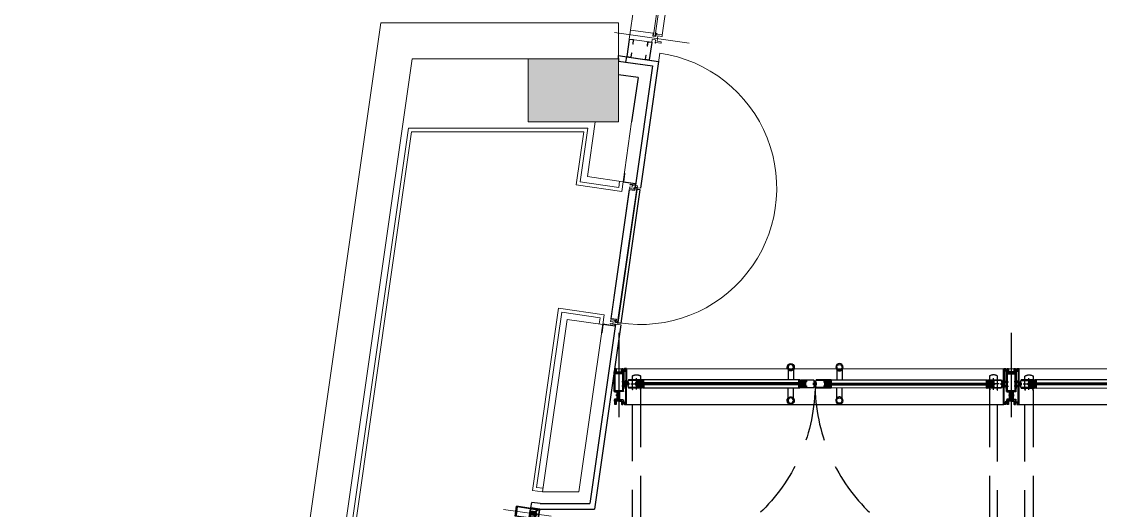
# Model space of a CAD drawing. Header units: centimetres. Extents: x 139057 to 200038, y 34824 to 80516.
# Drawn here: x 169821 to 170419, y 48895 to 49166 of the extents above; entities that cross this region are included whole.
import ezdxf

# ---------------------------------------------------------------- set-up
doc = ezdxf.new("R2010")
doc.units = ezdxf.units.CM
doc.header["$LTSCALE"] = 100
for name, pattern in [('CENTER', [7, 4, -1, 1, -1]), ('LEV-124-TUN-CONN$0$A-FLPLR$0$CENTER', [2, 1.25, -0.25, 0.25, -0.25]), ('LEV-124-TUN-CONN$0$AFP0APIAZ$0$CENTER', [50.8, 31.75, -6.35, 6.35, -6.35]), ('LEV-124-TUN-CONN$0$CENTER', [50.8, 31.75, -6.35, 6.35, -6.35]), ('LEV-124-TUN-CONN$0$CENTER2', [28.575, 19.05, -3.175, 3.175, -3.175]), ('LEV-124-TUN-CONN$0$HIDDEN2', [4.7625, 3.175, -1.5875])]:
    doc.linetypes.add(name, pattern=pattern)
doc.layers.get('0').update_dxf_attribs({"lineweight": 0})
doc.layers.get('Defpoints').update_dxf_attribs({"lineweight": 0})
for name, color, linetype, lineweight in [('410_STRUTTURE_001-AM_0', 7, 'Continuous', 0), ('430_TAVOLATI_001-AM_0', 3, 'Continuous', 0), ('437_RIVESTIMENTI_001-AM_0', 13, 'Continuous', 0), ('441_SERRAMENTI_001-AM_0', 1, 'Continuous', 0)]:
    doc.layers.add(name, color=color, linetype=linetype, lineweight=lineweight)
for name, color, linetype in [('A-FACCIATA', 8, 'Continuous'), ('A-FACCIATA MONTANTI', 13, 'Continuous'), ('A-FACCIATTA STONE', 13, 'Continuous'), ('A-SI-PORTE', 5, 'Continuous'), ('LEV-124-TUN-CONN$0$0-SCRN-40', 7, 'Continuous'), ('LEV-124-TUN-CONN$0$A-DOOR', 1, 'Continuous'), ('LEV-124-TUN-CONN$0$A-DOOR-STL', 1, 'Continuous'), ('LEV-124-TUN-CONN$0$A-FIN', 7, 'Continuous'), ('LEV-124-TUN-CONN$0$A-GLAZ-MULL', 1, 'Continuous'), ('LEV-124-TUN-CONN$0$A-GRID', 7, 'LEV-124-TUN-CONN$0$CENTER2'), ('LEV-124-TUN-CONN$0$A-HDDN', 7, 'LEV-124-TUN-CONN$0$HIDDEN2'), ('LEV-124-TUN-CONN$0$A-HTCH', 7, 'Continuous'), ('LEV-124-TUN-CONN$0$A-SCRN-50', 7, 'Continuous'), ('LEV-124-TUN-CONN$0$A-Stone', 5, 'Continuous'), ('LEV-124-TUN-CONN$0$A-WALL', 6, 'Continuous'), ('LEV-124-TUN-CONN$0$AFP0APIAZ$0$A-GRID', 7, 'LEV-124-TUN-CONN$0$AFP0APIAZ$0$CENTER')]:
    doc.layers.add(name, color=color, linetype=linetype)

# ---------------------------------------------------------------- blocks, each defined once
blk = doc.blocks.new('LEV-124-TUN-CONN$0$GI_frame-sst-1')
at = {"layer": 'LEV-124-TUN-CONN$0$0-SCRN-40'}
h = blk.add_hatch(dxfattribs=at)
h.set_pattern_fill('ANSI37', color=256, angle=43, style=0)
h.set_pattern_definition([(180.013844601, (36404807.9455, -17582966.8188), (-0.00076718752, 3.1749999073), []), (90.013844601, (36404807.9455, -17582966.8188), (3.1749999073, 0.00076718752), [])])
edge = h.paths.add_edge_path()
edge.add_line((-101063, -19637.2), (-101059.2, -19637.2))
edge.add_line((-101059.2, -19637.2), (-101059.2, -19622.6))
edge.add_line((-101059.2, -19622.6), (-101048.4, -19622.5))
edge.add_arc((-101040.4, -19611.1), 14, 234.80914, 304.58032)
edge.add_line((-101032.4, -19622.6), (-101018.9, -19622.5))
edge.add_line((-101018.9, -19622.5), (-101018.9, -19637.2))
edge.add_line((-101018.9, -19637.2), (-101015, -19637.2))
edge.add_line((-101015, -19637.2), (-101015, -19618.2))
edge.add_line((-101015, -19618.2), (-101063, -19618.2))
edge.add_line((-101063, -19618.2), (-101063, -19637.2))
at = {"layer": 'LEV-124-TUN-CONN$0$0-SCRN-40', "linetype": 'LEV-124-TUN-CONN$0$CENTER', "ltscale": 0.02, "elevation": 0}
for points in [[(-101115.1, -19571.3), (-101115.1, -19596.7)], [(-101091.1, -19571.3), (-101091.1, -19596.7)]]:
    blk.add_lwpolyline(points, dxfattribs=at)
at = {"layer": 'LEV-124-TUN-CONN$0$0-SCRN-40', "elevation": 0}
blk.add_lwpolyline([(-101063, -19637.2), (-101059.2, -19637.2), (-101059.2, -19622.6), (-101048.4, -19622.5, 0.314201), (-101032.4, -19622.6), (-101018.9, -19622.5), (-101018.9, -19637.2), (-101015, -19637.2), (-101015, -19618.2), (-101063, -19618.2)], format="xyb", close=True, dxfattribs=at)
at = {"layer": 'LEV-124-TUN-CONN$0$A-FIN'}
for p, q in [((-101163, -19586.2, 0), (-101078.1, -19586.2, 0)), ((-101063, -19586.2, 0), (-101163, -19586.2, 0)), ((-101129.1, -19586.2, 0), (-101078.1, -19586.2, 0)), ((-101120.7, -19573.2, 0), (-101120.7, -19575.5, 0)), ((-101120.7, -19575.5, 0), (-101119.7, -19576.9, 0)), ((-101119.7, -19576.9, 0), (-101110.6, -19576.9, 0)), ((-101109.6, -19575.5, 0), (-101110.6, -19576.9, 0)), ((-101109.6, -19574.9, 0), (-101109.6, -19575.5, 0)), ((-100991, -19569.2, 0), (-101101, -19569.2, 0)), ((-101096.7, -19574.9, 0), (-101096.7, -19575.5, 0)), ((-101096.7, -19575.5, 0), (-101095.7, -19576.9, 0)), ((-101095.7, -19576.9, 0), (-101086.6, -19576.9, 0)), ((-101085.6, -19575.5, 0), (-101086.6, -19576.9, 0)), ((-101085.6, -19573.2, 0), (-101085.6, -19575.5, 0)), ((-101016, -19586.2, 0), (-101009, -19586.2, 0)), ((-101016, -19587.2, 0), (-101016, -19586.2, 0)), ((-101015, -19587.2, 0), (-101016, -19587.2, 0)), ((-101008, -19587.2, 0), (-101008, -19589.2, 0)), ((-101015, -19637.2, 0), (-101016, -19637.2, 0)), ((-101016, -19637.2, 0), (-101016, -19638.2, 0)), ((-101016, -19638.2, 0), (-101009, -19638.2, 0)), ((-101008, -19637.2, 0), (-101008, -19635.2, 0))]:
    blk.add_line(p, q, dxfattribs=at)
at = {"layer": 'LEV-124-TUN-CONN$0$A-FIN', "elevation": 0}
for points in [[(-101101, -19569.2), (-101187.1, -19569.2, 0.404063), (-101188, -19570.2), (-101188, -19581.2, 0.414214), (-101187, -19582.2), (-101179, -19582.2, -0.414214), (-101178, -19583.2), (-101178, -19589.2)], [(-101062, -19637.2), (-101062, -19637.2), (-101062, -19638.2), (-101169, -19638.2, -0.414214), (-101170, -19637.2), (-101170, -19635.2), (-101187, -19635.2, -0.414214), (-101188, -19634.2), (-101188, -19628.2, -0.414214), (-101187, -19627.2), (-101170, -19627.2), (-101170, -19597.2), (-101187, -19597.2, -0.414214), (-101188, -19596.2), (-101188, -19590.2, -0.414214), (-101187, -19589.2), (-101170, -19589.2), (-101170, -19587.2, -0.414214), (-101169, -19586.2), (-101163, -19586.2), (-101163, -19587.2), (-101163, -19587.2)], [(-101000, -19589.2), (-101000, -19583.2, -0.414214), (-100999, -19582.2), (-100991, -19582.2, 0.414214), (-100990, -19581.2), (-100990, -19570.2, 0.404063), (-100991, -19569.2), (-101101, -19569.2)], [(-101008, -19612.2), (-101008, -19597.2), (-100991, -19597.2, 0.414214), (-100990, -19596.2), (-100990, -19590.2, 0.414214), (-100991, -19589.2), (-101008, -19589.2)], [(-101008, -19612.2), (-101008, -19627.2), (-100991, -19627.2, -0.414214), (-100990, -19628.2), (-100990, -19634.2, -0.414214), (-100991, -19635.2), (-101008, -19635.2)]]:
    blk.add_lwpolyline(points, format="xyb", dxfattribs=at)
for points in [[(-101096.7, -19574.9), (-101109.6, -19574.9)], [(-101101, -19586.2), (-101078.1, -19586.2)], [(-101063, -19586.2), (-101062, -19586.2), (-101062, -19587.2), (-101063, -19587.2)]]:
    blk.add_lwpolyline(points, dxfattribs=at)
at = {"layer": 'LEV-124-TUN-CONN$0$A-FIN'}
for centre, start, end in [((-101009, -19587.2, 0), 360, 90), ((-101009, -19637.2, 0), 270, 360)]:
    blk.add_arc(centre, 1, start, end, dxfattribs=at)
at = {"layer": 'LEV-124-TUN-CONN$0$A-GLAZ-MULL'}
for p, q in [((-101015, -19606.2, 0), (-101063, -19606.2, 0)), ((-101015, -19618.2, 0), (-101063, -19618.2, 0)), ((-101017, -19608.2, 0), (-101061, -19608.2, 0)), ((-101061, -19616.2, 0), (-101061, -19608.2, 0)), ((-101017, -19616.2, 0), (-101061, -19616.2, 0)), ((-101015, -19590.2, 0), (-101015, -19587.2, 0)), ((-101015, -19587.2, 0), (-101009, -19587.2, 0)), ((-101009, -19590.2, 0), (-101009, -19587.2, 0)), ((-101015, -19637.2, 0), (-101009, -19637.2, 0)), ((-101009, -19634.2, 0), (-101009, -19637.2, 0))]:
    blk.add_line(p, q, dxfattribs=at)
at = {"layer": 'LEV-124-TUN-CONN$0$A-GLAZ-MULL', "elevation": 0}
for points in [[(-101177, -19589.2), (-101177, -19581.2), (-101187, -19581.2), (-101187, -19570.2), (-101101, -19570.2)], [(-101078.1, -19583.2), (-101174, -19583.2), (-101174, -19578.2), (-101184, -19578.2), (-101184, -19573.2), (-101101, -19573.2)], [(-101078.1, -19583.2), (-101078.1, -19586.2), (-101174, -19586.2), (-101174, -19589.2)], [(-101001, -19589.2), (-101001, -19581.2), (-100991, -19581.2), (-100991, -19570.2), (-101101, -19570.2)], [(-101004, -19589.2), (-101004, -19578.2), (-100994, -19578.2), (-100994, -19573.2), (-101101, -19573.2)], [(-101017, -19616.2), (-101017, -19608.2)], [(-101015, -19590.2), (-101015, -19612.2)], [(-101015, -19637.2), (-101015, -19612.2)], [(-101009, -19590.2), (-100991, -19590.2), (-100991, -19590.2), (-100991, -19596.2)], [(-100991, -19596.2), (-101009, -19596.2), (-101009, -19612.2)], [(-100991, -19628.2), (-101009, -19628.2), (-101009, -19612.2)], [(-101009, -19634.2), (-100991, -19634.2), (-100991, -19634.2), (-100991, -19628.2)]]:
    blk.add_lwpolyline(points, dxfattribs=at)
for points in [[(-101163, -19637.2), (-101163, -19587.2), (-101169, -19587.2), (-101169, -19590.2), (-101187, -19590.2), (-101187, -19596.2), (-101169, -19596.2), (-101169, -19628.2), (-101187, -19628.2), (-101187, -19634.2), (-101169, -19634.2), (-101169, -19637.2)], [(-101163, -19587.2), (-101163, -19637.2), (-101063, -19637.2), (-101063, -19587.2)], [(-101160, -19590.2), (-101160, -19634.2), (-101066, -19634.2), (-101066, -19590.2)]]:
    blk.add_lwpolyline(points, close=True, dxfattribs=at)
at = {"layer": 'LEV-124-TUN-CONN$0$A-GRID', "ltscale": 0.5}
blk.add_line((-101386.1, -19612.2, 0), (-100919, -19612.2, 0), dxfattribs=at)
at = {"layer": 'LEV-124-TUN-CONN$0$A-HDDN'}
for p, q in [((-101117.3, -19573.8, 0), (-101117.3, -19575.1, 0)), ((-101117.3, -19573.8, 0), (-101117.3, -19575.1, 0)), ((-101113, -19575.1, 0), (-101117.3, -19575.1, 0)), ((-101113, -19575.1, 0), (-101117.3, -19575.1, 0)), ((-101116.9, -19573.5, 0), (-101117, -19573.5, 0)), ((-101116.9, -19573.5, 0), (-101117, -19573.5, 0)), ((-101116.9, -19573.5, 0), (-101113.3, -19573.5, 0)), ((-101116.6, -19575.1, 0), (-101116.6, -19573.8, 0)), ((-101116.6, -19575.1, 0), (-101116.6, -19573.8, 0)), ((-101115.9, -19573.5, 0), (-101115.9, -19573.2, 0)), ((-101115.9, -19575.3, 0), (-101115.9, -19575.1, 0)), ((-101115.9, -19575.9, 0), (-101115.9, -19575.8, 0)), ((-101115.9, -19575.9, 0), (-101115.9, -19590.3, 0)), ((-101115.9, -19575.9, 0), (-101115.9, -19590.2, 0)), ((-101114.3, -19573.5, 0), (-101114.3, -19573.2, 0)), ((-101114.3, -19575.3, 0), (-101114.3, -19575.1, 0)), ((-101114.3, -19575.9, 0), (-101114.3, -19575.8, 0)), ((-101114.3, -19575.9, 0), (-101114.3, -19590.3, 0)), ((-101114.2, -19575.9, 0), (-101114.2, -19590.2, 0)), ((-101113.7, -19575.1, 0), (-101113.7, -19573.8, 0)), ((-101113.7, -19575.1, 0), (-101113.7, -19573.8, 0)), ((-101113, -19573.8, 0), (-101113, -19575.1, 0)), ((-101113, -19573.8, 0), (-101113, -19575.1, 0)), ((-101093.3, -19573.8, 0), (-101093.3, -19575.1, 0)), ((-101093.3, -19573.8, 0), (-101093.3, -19575.1, 0)), ((-101089, -19575.1, 0), (-101093.3, -19575.1, 0)), ((-101089, -19575.1, 0), (-101093.3, -19575.1, 0)), ((-101092.9, -19573.5, 0), (-101093, -19573.5, 0)), ((-101092.9, -19573.5, 0), (-101093, -19573.5, 0)), ((-101092.9, -19573.5, 0), (-101089.3, -19573.5, 0)), ((-101092.6, -19575.1, 0), (-101092.6, -19573.8, 0)), ((-101092.6, -19575.1, 0), (-101092.6, -19573.8, 0)), ((-101091.9, -19573.5, 0), (-101091.9, -19573.2, 0)), ((-101091.9, -19575.3, 0), (-101091.9, -19575.1, 0)), ((-101091.9, -19575.9, 0), (-101091.9, -19575.8, 0)), ((-101091.9, -19575.9, 0), (-101091.9, -19590.3, 0)), ((-101091.9, -19575.9, 0), (-101091.9, -19590.2, 0)), ((-101090.3, -19573.5, 0), (-101090.3, -19573.2, 0)), ((-101090.3, -19575.3, 0), (-101090.3, -19575.1, 0)), ((-101090.3, -19575.9, 0), (-101090.3, -19575.8, 0)), ((-101090.3, -19575.9, 0), (-101090.3, -19590.3, 0)), ((-101090.2, -19575.9, 0), (-101090.2, -19590.2, 0)), ((-101089.7, -19575.1, 0), (-101089.7, -19573.8, 0)), ((-101089.7, -19575.1, 0), (-101089.7, -19573.8, 0)), ((-101089, -19573.8, 0), (-101089, -19575.1, 0)), ((-101089, -19573.8, 0), (-101089, -19575.1, 0)), ((-101038, -19612.2, 0), (-101036, -19609.7, 0)), ((-101036, -19614.7, 0), (-101038, -19612.2, 0)), ((-101014, -19609.7, 0), (-101036, -19609.7, 0)), ((-101036, -19614.7, 0), (-101036, -19609.7, 0)), ((-101014, -19614.7, 0), (-101036, -19614.7, 0)), ((-101014, -19609.7, 0), (-101009, -19604.7, 0)), ((-101014, -19614.7, 0), (-101009, -19619.7, 0)), ((-101008, -19604.7, 0), (-101009, -19604.7, 0)), ((-101009, -19619.7, 0), (-101009, -19604.7, 0)), ((-101008, -19619.7, 0), (-101009, -19619.7, 0))]:
    blk.add_line(p, q, dxfattribs=at)
at = {"layer": 'LEV-124-TUN-CONN$0$A-HDDN', "elevation": 0}
for points in [[(-101115.9, -19575.9), (-101117.7, -19575.9), (-101117.7, -19573.2)], [(-101115.9, -19592.9), (-101117.7, -19592.9), (-101117.7, -19590.2)], [(-101112.6, -19590.2), (-101112.6, -19592.9), (-101115.9, -19592.9)], [(-101112.6, -19573.2), (-101112.6, -19575.9), (-101114.2, -19575.9)], [(-101091.9, -19575.9), (-101093.7, -19575.9), (-101093.7, -19573.2)], [(-101091.9, -19592.9), (-101093.7, -19592.9), (-101093.7, -19590.2)], [(-101088.6, -19590.2), (-101088.6, -19592.9), (-101091.9, -19592.9)], [(-101088.6, -19573.2), (-101088.6, -19575.9), (-101090.2, -19575.9)]]:
    blk.add_lwpolyline(points, dxfattribs=at)
for points in [[(-101112.7, -19575.3), (-101117.7, -19575.3), (-101117.7, -19575.8), (-101112.7, -19575.8)], [(-101112.7, -19575.3), (-101117.7, -19575.3), (-101117.7, -19575.8), (-101112.7, -19575.8)], [(-101112.7, -19590.3), (-101117.6, -19590.3), (-101117.6, -19591.6), (-101112.7, -19591.6)], [(-101088.7, -19575.3), (-101093.7, -19575.3), (-101093.7, -19575.8), (-101088.7, -19575.8)], [(-101088.7, -19575.3), (-101093.7, -19575.3), (-101093.7, -19575.8), (-101088.7, -19575.8)], [(-101088.7, -19590.3), (-101093.6, -19590.3), (-101093.6, -19591.6), (-101088.7, -19591.6)]]:
    blk.add_lwpolyline(points, close=True, dxfattribs=at)
at = {"layer": 'LEV-124-TUN-CONN$0$A-HDDN'}
for centre, radius, start, end in [((-101117, -19573.8, 0), 0.268, 90, 180), ((-101117, -19573.8, 0), 0.268, 90, 180), ((-101116.9, -19573.8, 0), 0.268, 360, 90), ((-101116.9, -19573.8, 0), 0.268, 360, 90), ((-101116.1, -19574, 0), 0.498, 91.28504, 152.50375), ((-101116.1, -19574, 0), 0.498, 91.28504, 152.50375), ((-101114.2, -19574, 0), 0.498, 27.49625, 88.71496), ((-101114.2, -19574, 0), 0.498, 27.49625, 88.71496), ((-101113.5, -19573.8, 0), 0.268, 90, 180), ((-101113.5, -19573.8, 0), 0.268, 90, 180), ((-101113.3, -19573.8, 0), 0.268, 360, 90), ((-101113.3, -19573.8, 0), 0.268, 360, 90), ((-101093, -19573.8, 0), 0.268, 90, 180), ((-101093, -19573.8, 0), 0.268, 90, 180), ((-101092.9, -19573.8, 0), 0.268, 360, 90), ((-101092.9, -19573.8, 0), 0.268, 360, 90), ((-101092.1, -19574, 0), 0.498, 91.28504, 152.50375), ((-101092.1, -19574, 0), 0.498, 91.28504, 152.50375), ((-101090.2, -19574, 0), 0.498, 27.49625, 88.71496), ((-101090.2, -19574, 0), 0.498, 27.49625, 88.71496), ((-101089.5, -19573.8, 0), 0.268, 90, 180), ((-101089.5, -19573.8, 0), 0.268, 90, 180), ((-101089.3, -19573.8, 0), 0.268, 360, 90), ((-101089.3, -19573.8, 0), 0.268, 360, 90)]:
    blk.add_arc(centre, radius, start, end, dxfattribs=at)
blk = doc.blocks.new('LEV-124-TUN-CONN$0$SS-JAMB-single')
at = {"layer": 'LEV-124-TUN-CONN$0$0-SCRN-40'}
for p, q in [((65, 14.6), (55.7, -14.6)), ((65, -14.6), (55.7, 14.6)), ((65, 8.8), (81, 19.3)), ((65, 19.3), (81, 8.8)), ((65, -8.9), (81, -19.3)), ((65, -19.3), (81, -8.9))]:
    blk.add_line(p, q, dxfattribs=at)
for points in [[(81, 8.8), (65, 8.8), (65, 19.3), (81, 19.3)], [(81, -8.9), (65, -8.9), (65, -19.3), (81, -19.3)]]:
    blk.add_lwpolyline(points, close=True, dxfattribs=at)
at = {"layer": 'LEV-124-TUN-CONN$0$A-DOOR'}
blk.add_line((65, -5), (65, 5), dxfattribs=at)
at = {"layer": 'LEV-124-TUN-CONN$0$A-DOOR-STL'}
for points in [[(81, -20), (81, -22.5), (6, -22.5, -0.270348), (6.2, 22.5), (81, 22.5), (81, 19.9), (75.7, 19.9), (76.3, 20.5), (50.5, 20.5), (50.5, 14.2, 0.414214), (51.8, 12.9), (54.4, 12.9, -0.414156), (55.7, 11.6), (55.7, -11.7, -0.414214), (54.4, -12.9), (51.8, -12.9, 0.414214), (50.5, -14.2), (50.5, -20.6), (76.3, -20.6), (75.7, -20)], [(85.4, 21.8), (85.4, 17.9), (81, 17.9), (81, 8.8), (85.4, 8.8), (85.4, 6.5), (86.7, 6.5), (86.7, 7.3), (86.2, 7.3), (86.2, 8.8), (89.2, 8.8), (89.2, 7.3), (88.7, 7.3), (88.7, 6.5), (90, 6.5), (90, 22.5), (84, 22.5), (84, 21.5, -0.342519), (82.7, 19.9), (75.5, 19.9), (76.1, 20.5), (73.4, 20.5), (73.4, 19.3), (82.7, 19.3, 0.359532), (84.6, 21.4), (84.6, 21.8)], [(85.4, -21.9), (85.4, -18), (81, -18), (81, -8.9), (85.4, -8.9), (85.4, -6.6), (86.7, -6.6), (86.7, -7.3), (86.2, -7.3), (86.2, -8.9), (89.2, -8.9), (89.2, -7.3), (88.7, -7.3), (88.7, -6.6), (90, -6.6), (90, -22.5), (84, -22.5), (84, -21.6, 0.342519), (82.7, -20), (75.5, -20), (76.1, -20.6), (73.4, -20.6), (73.4, -19.3), (82.7, -19.3, -0.359532), (84.6, -21.5), (84.6, -21.9)]]:
    blk.add_lwpolyline(points, format="xyb", close=True, dxfattribs=at)
for points in [[(0.3, 5), (7.9, 5), (7.9, -5), (0.3, -5)], [(81.8, 9.6), (81.8, 17.2), (86.2, 17.2), (86.2, 21.7), (89.2, 21.7), (89.2, 9.6), (81.8, 9.6)], [(81.8, -9.6), (81.8, -17.2), (86.2, -17.2), (86.2, -21.8), (89.2, -21.8), (89.2, -9.6), (81.8, -9.6)]]:
    blk.add_lwpolyline(points, dxfattribs=at)
blk.add_lwpolyline([(2.9, -5, 0.0936), (7.5, -19.9), (48, -19.9), (48, -11.7, -0.414214), (49.3, -10.4), (51.8, -10.4, 0.414214), (53.1, -9.1), (53.1, 9, 0.414214), (51.8, 10.3), (49.3, 10.3, -0.414214), (48, 11.6), (48, 19.9), (7.6, 19.9, 0.093793), (2.9, 5)], format="xyb", dxfattribs=at)
at = {"layer": 'LEV-124-TUN-CONN$0$A-HTCH'}
for p, q in [((6.9, 4), (0.3, 4)), ((6.9, -4), (6.9, 4)), ((6.9, -4), (0.3, -4))]:
    blk.add_line(p, q, dxfattribs=at)
at = {"layer": 'LEV-124-TUN-CONN$0$A-SCRN-50'}
blk.add_lwpolyline([(65, -14.6), (65, 14.6), (55.7, 14.6), (55.7, -14.6)], close=True, dxfattribs=at)
for points in [[(65, 6.5, 0.414214), (66.5, 5), (71.2, 5, 0.414214), (72.7, 6.5), (72.7, 7.3, 0.414214), (71.2, 8.8), (66.5, 8.8, 0.414214), (65, 7.3)], [(65, -6.5, -0.414214), (66.5, -5), (71.2, -5, -0.414214), (72.7, -6.5), (72.7, -7.4, -0.414214), (71.2, -8.9), (66.5, -8.9, -0.414214), (65, -7.4)]]:
    blk.add_lwpolyline(points, format="xyb", close=True, dxfattribs=at)
at = {"layer": 'LEV-124-TUN-CONN$0$A-SCRN-50', "elevation": 0}
for points in [[(90, 6.5, 0.351176), (92, 5, -0.136872), (89.2, 5.8), (86.2, 5.8, 0.677859), (86.6, 5, -0.544776), (85.4, 6.5)], [(90, -6.6, -0.351176), (92, -5, 0.136872), (89.2, -5.8), (86.2, -5.8, -0.677859), (86.6, -5, 0.544776), (85.4, -6.6)]]:
    blk.add_lwpolyline(points, format="xyb", dxfattribs=at)
blk = doc.blocks.new('LEV-124-TUN-CONN$0$door-single-gl')
at = {"layer": 'LEV-124-TUN-CONN$0$A-DOOR'}
for p, q in [((980, 27.5), (69.8, 27.5, 0)), ((980, 17.5), (69.8, 17.5, 0))]:
    blk.add_line(p, q, dxfattribs=at)
at = {"layer": 'LEV-124-TUN-CONN$0$A-FIN'}
for p, q in [((94.8, 45, 0), (955, 45, 0)), ((955, -0.1, 0), (94.8, -0.1, 0))]:
    blk.add_line(p, q, dxfattribs=at)
at = {"layer": 'LEV-124-TUN-CONN$0$A-FIN', "elevation": 0}
for points in [[(895, 115), (895, 45)], [(925, 115), (925, 45)], [(895, -70), (895, 0)], [(925, -70), (925, 0)]]:
    blk.add_lwpolyline(points, dxfattribs=at)
at = {"layer": 'LEV-124-TUN-CONN$0$A-FIN'}
for centre, start, end in [((910, 115), 318.59084, 221.41008), ((910, -70), 138.59084, 41.41008)]:
    blk.add_arc(centre, 20, start, end, dxfattribs=at)
at = {"layer": 'LEV-124-TUN-CONN$0$A-HDDN', "linetype": 'LEV-124-TUN-CONN$0$A-FLPLR$0$CENTER'}
blk.add_line((23.2, 22.5, 0), (66.9, 22.5, 0), dxfattribs=at)
at = {"layer": 'LEV-124-TUN-CONN$0$A-HDDN', "elevation": 0}
blk.add_lwpolyline([(32.5, 1006.3), (32.5, 931.5), (35.1, 931.5), (35.1, 929.8, -0.342519), (33.5, 928.5), (32.5, 928.5), (32.5, 56.3), (33.4, 56.3, -0.350323), (35.1, 55), (35.1, 53.3), (32.5, 53.3), (32.5, -21.6, 0.270348), (77.5, -21.7), (77.5, 53.3), (74.9, 53.3), (74.9, 55, -0.342519), (76.6, 56.3), (77.5, 56.3), (77.5, 928.5), (76.6, 928.5, -0.346971), (74.9, 929.8), (74.9, 931.5), (77.5, 931.5), (77.5, 1006.5, 0.270348)], format="xyb", close=True, dxfattribs=at)
at = {"layer": 'LEV-124-TUN-CONN$0$A-HDDN', "linetype": 'LEV-124-TUN-CONN$0$HIDDEN2', "ltscale": 0.1}
for centre, start, end in [((910, 115), 221.48868, 318.62067), ((910, -70), 41.38025, 138.51225)]:
    blk.add_arc(centre, 20, start, end, dxfattribs=at)
at = {"layer": 'LEV-124-TUN-CONN$0$A-HTCH'}
for p, q in [((980, 25), (69.8, 25, 0)), ((980, 22.5), (69.8, 22.5, 0)), ((980, 20), (69.8, 20, 0))]:
    blk.add_line(p, q, dxfattribs=at)
for centre, radius in [((910, 115), 15), ((55, 22.5, 0), 7.5), ((55, 22.5, 0), 5.5), ((910, -70), 15)]:
    blk.add_circle(centre, radius, dxfattribs=at)
at = {"layer": 'LEV-124-TUN-CONN$0$AFP0APIAZ$0$A-GRID', "linetype": 'LEV-124-TUN-CONN$0$A-FLPLR$0$CENTER'}
blk.add_line((55, 54.2, 0), (55, -9.3, 0), dxfattribs=at)
at = {"layer": 'LEV-124-TUN-CONN$0$AFP0APIAZ$0$A-GRID', "linetype": 'LEV-124-TUN-CONN$0$HIDDEN2'}
blk.add_arc((55, 22.5, 0), 990, 0.00226, 90.00216, dxfattribs=at)
at = {"linetype": 'ByBlock'}
blk.add_blockref('LEV-124-TUN-CONN$0$SS-JAMB-single', (4.8, 22.5, 0), dxfattribs=at)
at = {"linetype": 'ByBlock', "xscale": -1}
blk.add_blockref('LEV-124-TUN-CONN$0$SS-JAMB-single', (1045, 22.5, 0), dxfattribs=at)
blk = doc.blocks.new('LEV-124-TUN-CONN$0$eastdoors')
at = {"linetype": 'ByBlock'}
blk.add_blockref('LEV-124-TUN-CONN$0$door-single-gl', (-1045, 0), dxfattribs=at)
at = {"linetype": 'ByBlock', "xscale": -1}
blk.add_blockref('LEV-124-TUN-CONN$0$door-single-gl', (1045, 0), dxfattribs=at)
blk = doc.blocks.new('LEV-124-TUN-CONN$0$MULL130 LamGlazBLK')
blk.add_line((-3.8, 8.3, 0), (-3.8, 8.3, 0))
at = {"layer": 'Defpoints', "color": 1, "linetype": 'LEV-124-TUN-CONN$0$CENTER2'}
blk.add_line((0, 197.5, 0), (0, -70.4, 0), dxfattribs=at)
at = {"layer": 'Defpoints', "ltscale": 2}
blk.add_line((16.5, 106.5, 0), (16.5, 85.5, 0), dxfattribs=at)
at = {"layer": 'Defpoints'}
blk.add_circle((0, 0, 0), 1, dxfattribs=at)
at = {"layer": 'LEV-124-TUN-CONN$0$A-GLAZ-MULL', "linetype": 'Continuous'}
for p, q in [((-27.5, 80, 0), (-27.5, 0, 0)), ((-26.5, 80, 0), (-26.5, 1, 0)), ((-25, 112.3, 0), (-25, 110.6, 0)), ((-25, 110.6, 0), (-25, 112.3, 0)), ((-24.5, 76, 0), (-24.5, 4, 0)), ((-24.5, 76, 0), (24.5, 76, 0)), ((-17.1, 78, 0), (-17.1, 80, 0)), ((17.1, 78, 0), (-17.1, 78, 0)), ((-3.2, 106.1, 0), (-11, 106.1, 0)), ((-9, 105.5, 0), (-5.7, 105.5, 0)), ((-4.7, 104.5, 0), (-4.7, 93.1, 0)), ((-3.2, 105.5, 0), (-2.4, 106.3, 0)), ((-2.4, 106.3, 0), (-3.2, 106.1, 0)), ((-2.4, 104.7, 0), (-3.2, 105.5, 0)), ((-3.2, 103.9, 0), (-2.4, 104.7, 0)), ((-2.4, 103.1, 0), (-3.2, 103.9, 0)), ((-3.2, 102.3, 0), (-2.4, 103.1, 0)), ((-2.4, 101.5, 0), (-3.2, 102.3, 0)), ((-3.2, 100.7, 0), (-2.4, 101.5, 0)), ((-2.4, 99.9, 0), (-3.2, 100.7, 0)), ((-3.2, 99.1, 0), (-2.4, 99.9, 0)), ((-2.4, 98.3, 0), (-3.2, 99.1, 0)), ((-3.2, 97.5, 0), (-2.4, 98.3, 0)), ((-2.4, 96.7, 0), (-3.2, 97.5, 0)), ((-3.2, 95.9, 0), (-2.4, 96.7, 0)), ((-3.2, 94.3, 0), (-3.2, 95.9, 0)), ((0, 89.1, 0), (-0.7, 89.1, 0)), ((0, 113.1, 0), (-0.4, 113.6, 0)), ((0.4, 113.6, 0), (0, 113.1, 0)), ((0, 89.1, 0), (0.7, 89.1, 0)), ((3.2, 105.5, 0), (2.4, 106.3, 0)), ((2.4, 106.3, 0), (3.2, 106.1, 0)), ((2.4, 104.7, 0), (3.2, 105.5, 0)), ((3.2, 103.9, 0), (2.4, 104.7, 0)), ((2.4, 103.1, 0), (3.2, 103.9, 0)), ((3.2, 102.3, 0), (2.4, 103.1, 0)), ((2.4, 101.5, 0), (3.2, 102.3, 0)), ((3.2, 100.7, 0), (2.4, 101.5, 0)), ((2.4, 99.9, 0), (3.2, 100.7, 0)), ((3.2, 99.1, 0), (2.4, 99.9, 0)), ((2.4, 98.3, 0), (3.2, 99.1, 0)), ((3.2, 97.5, 0), (2.4, 98.3, 0)), ((2.4, 96.7, 0), (3.2, 97.5, 0)), ((3.2, 95.9, 0), (2.4, 96.7, 0)), ((3.2, 106.1, 0), (11, 106.1, 0)), ((11, 105.5, 0), (3.2, 105.5, 0)), ((3.2, 94.3, 0), (3.2, 95.9, 0)), ((4.7, 95, 0), (4.7, 93.1, 0)), ((17.1, 78, 0), (17.1, 80, 0)), ((24.5, 4, 0), (24.5, 76, 0)), ((25, 112.3, 0), (25, 110.6, 0)), ((25, 110.6, 0), (25, 112.3, 0)), ((26.5, 1, 0), (26.5, 80, 0)), ((27.5, 80, 0), (27.5, 0, 0)), ((-0.2, 0, 0), (-27.5, 0, 0)), ((-26.5, 1, 0), (-0.2, 1, 0)), ((-24.5, 4, 0), (-1.2, 4, 0)), ((-2.1, 4.8, 0), (-4, 7.6, 0)), ((-1.7, 6, 0), (-3.1, 8.1, 0)), ((-1.6, 4.6, 0), (-2.1, 4.8, 0)), ((1, 6, 0), (-1.7, 6, 0)), ((-1.3, 4.8, 0), (-1.3, 5.1, 0)), ((-1.3, 5.1, 0), (0.2, 5.1, 0)), ((-1.2, 4.8, 0), (-1.2, 5, 0)), ((-0.5, 5, 0), (-1.2, 5, 0)), ((-1.2, 4, 0), (-1.2, 4.8, 0)), ((-0.2, 4, 0), (-0.2, 4.8, 0)), ((-0.2, 0, 0), (-0.2, 4, 0)), ((0.2, 0, 0), (0.2, 4, 0)), ((0.2, 1, 0), (26.5, 1, 0)), ((27.5, 0, 0), (0.2, 0, 0)), ((0.2, 4, 0), (0.2, 5.1, 0)), ((0.2, 4, 0), (24.5, 4, 0)), ((1.3, 4, 0), (1.3, 5.8, 0)), ((27.5, 50.4, 0), (27.5, 46.9, 0))]:
    blk.add_line(p, q, dxfattribs=at)
at = {"layer": 'LEV-124-TUN-CONN$0$A-GLAZ-MULL'}
for p, q in [((-17.1, 80, 0), (-27.5, 80, 0)), ((-26, 110, 0), (-26, 80, 0)), ((-25, 119, 0), (-21, 119, 0)), ((-21, 118, 0), (-25, 118, 0)), ((-25, 113.5, 0), (-17.9, 113.5, 0)), ((-24, 110.6, 0), (-25, 110.6, 0)), ((-25, 110, 0), (-25, 80, 0)), ((-23.4, 78.7, 0), (-24.4, 78.7, 0)), ((-22.7, 112.2, 0), (-24, 111.7, 0)), ((-24, 111.7, 0), (-24, 110.6, 0)), ((-23.4, 80, 0), (-23.4, 78.7, 0)), ((-23.3, 116.2, 0), (-23.3, 113.5, 0)), ((-21.4, 112.7, 0), (-22.7, 112.2, 0)), ((-20.1, 112.2, 0), (-21.4, 112.7, 0)), ((-20.2, 80, 0), (-20.2, 78.7, 0)), ((-20.2, 78.7, 0), (-19.2, 78.7, 0)), ((-18.6, 111.5, 0), (-20.1, 112.2, 0)), ((-19, 110.6, 0), (-18.6, 111.5, 0)), ((-17.9, 113.5, 0), (-17.9, 112.6, 0)), ((0, 112.6, 0), (-17.9, 112.6, 0)), ((-3, 80.9, 0), (-3, 78, 0)), ((-2, 81.9, 0), (-2.5, 81.9, 0)), ((-2.5, 81.9, 0), (-2.5, 80.8, 0)), ((-1.4, 80.9, 0), (-2.3, 80.9, 0)), ((2.8, 81.9, 0), (-2, 81.9, 0)), ((-1.7, 79.4, 0), (-1.7, 80.8, 0)), ((-1.4, 80.9, 0), (-1.4, 78, 0)), ((0, 112.6, 0), (17.9, 112.6, 0)), ((1.5, 84.5, 0), (3, 84.5, 0)), ((3, 84.5, 0), (5, 82.5, 0)), ((3, 79.5, 0), (3, 81.7, 0)), ((4.5, 79.5, 0), (3, 79.5, 0)), ((5, 82.5, 0), (4.5, 79.5, 0)), ((5, 82.5, 0), (5, 82.5, 0)), ((25, 113.5, 0), (17.9, 113.5, 0)), ((17.9, 113.5, 0), (17.9, 112.6, 0)), ((18.6, 111.5, 0), (20.1, 112.2, 0)), ((19, 110.6, 0), (18.6, 111.5, 0)), ((20.2, 78.7, 0), (19.2, 78.7, 0)), ((20.1, 112.2, 0), (21.4, 112.7, 0)), ((20.2, 80, 0), (20.2, 78.7, 0)), ((25, 119, 0), (21, 119, 0)), ((21, 118, 0), (25, 118, 0)), ((21.4, 112.7, 0), (22.7, 112.2, 0)), ((22.7, 112.2, 0), (24, 111.7, 0)), ((23.3, 116.2, 0), (23.3, 113.5, 0)), ((23.4, 80, 0), (23.4, 78.7, 0)), ((23.4, 78.7, 0), (24.4, 78.7, 0)), ((24, 111.7, 0), (24.1, 110.6, 0)), ((24.1, 110.6, 0), (25, 110.6, 0)), ((26, 110, 0), (25, 110, 0))]:
    blk.add_line(p, q, dxfattribs=at)
at = {"layer": 'LEV-124-TUN-CONN$0$A-GLAZ-MULL', "linetype": 'Continuous', "extrusion": (2.06581e-05, -1.53304e-05, 1)}
for p, q in [((-25, 116.5, 0), (-22.7, 117.9, 0)), ((-24.4, 77.9, 0), (-24.4, 78.7, 0)), ((-22.1, 117.1, 0), (-23.2, 116.4, 0)), ((-17.1, 80, 0), (-20.2, 80, 0)), ((19.2, 77.9, 0), (19.2, 78.7, 0)), ((21.8, 76.8, 0), (19.2, 77.9, 0)), ((24.4, 77.9, 0), (21.8, 76.8, 0))]:
    blk.add_line(p, q, dxfattribs=at)
at = {"layer": 'LEV-124-TUN-CONN$0$A-GLAZ-MULL', "linetype": 'Continuous', "extrusion": (4.13169e-05, -9.3459e-10, 1)}
for p, q in [((-25, 112.3, 0), (-25, 110.6, 0)), ((-25, 110.6, 0), (-25, 112.3, 0))]:
    blk.add_line(p, q, dxfattribs=at)
at = {"layer": 'LEV-124-TUN-CONN$0$A-GLAZ-MULL', "linetype": 'Continuous', "extrusion": (-2.06581e-05, -1.53304e-05, 1)}
for p, q in [((-24.4, 77.9, 0), (-21.8, 76.8, 0)), ((-21.8, 76.8, 0), (-19.2, 77.9, 0)), ((-19.2, 77.9, 0), (-19.2, 78.7, 0)), ((17.1, 80, 0), (20.2, 80, 0)), ((22.1, 117.1, 0), (23.3, 116.4, 0)), ((25, 116.5, 0), (22.7, 117.9, 0)), ((24.4, 77.9, 0), (24.4, 78.7, 0))]:
    blk.add_line(p, q, dxfattribs=at)
at = {"layer": 'LEV-124-TUN-CONN$0$A-GLAZ-MULL', "linetype": 'Continuous', "extrusion": (-1.53304e-05, 2.06581e-05, 1)}
for p, q in [((-4.2, 80.1, 0), (-3.5, 81.9, 0)), ((-3.5, 78.2, 0), (-4.2, 80.1, 0)), ((-3.5, 81.9, 0), (-3, 81.9, 0)), ((-3, 78.2, 0), (-3.5, 78.2, 0)), ((-3, 81.9, 0), (-3, 80.8, 0)), ((-3, 80.8, 0), (-1.7, 80.8, 0)), ((-1.7, 79.4, 0), (-3, 79.4, 0)), ((-3, 79.4, 0), (-3, 78.2, 0))]:
    blk.add_line(p, q, dxfattribs=at)
at = {"layer": 'LEV-124-TUN-CONN$0$A-GLAZ-MULL', "elevation": 0}
for points in [[(26, 110), (26, 130), (-26, 130), (-26, 110)], [(25, 119), (25, 129), (-25, 129), (-25, 119)], [(-25, 118), (-25, 110)], [(-25, 115.4), (-24.5, 115.4), (-24.5, 115), (-24.5, 114.6), (-24.5, 114.2), (-25, 113.5)], [(25, 115.4), (24.5, 115.4), (24.5, 115), (24.5, 114.6), (24.5, 114.2), (25, 113.5)], [(25, 110), (25, 118)]]:
    blk.add_lwpolyline(points, dxfattribs=at)
blk.add_lwpolyline([(-25, 110), (-12, 110), (-12, 80), (-25, 80)], close=True, dxfattribs=at)
at = {"layer": 'LEV-124-TUN-CONN$0$A-GLAZ-MULL', "linetype": 'Continuous', "elevation": 0}
for points in [[(0, 110.6), (-0.2, 110.6), (-5, 110.6, 0.267949), (-5.4, 110.3), (-6.3, 108.8, -0.57735), (-7.2, 108.8), (-8, 110.3, 0.267949), (-8.5, 110.6), (-19, 110.6)], [(0, 108.6), (-0.9, 108.6, -0.414214), (-1.4, 109.1), (-1.4, 110, 0.414214), (-1.9, 110.5), (-4.3, 110.5, 0.414214), (-4.8, 110), (-4.8, 109.1, -0.414214), (-5.3, 108.6), (-7.6, 108.6, -0.414214), (-8.1, 109.1), (-8.1, 110.1, 0.414214), (-8.6, 110.6), (-10, 110.6, 0.414214), (-11, 109.6), (-11, 106.1)], [(-11, 105.5), (-8.1, 105.5, -0.414214), (-7.8, 105.3), (-7.8, 83.2, 0.414214), (-6.8, 82.2), (-5.5, 82.2, 0.414214), (-4.5, 83.2), (-4.5, 83.5, -0.414214), (-3.5, 84.5), (0, 84.5)], [(-11, 104.5), (-11, 104, 0.414214), (-10.5, 103.5), (-10.5, 103.5, 0.414214), (-10, 104), (-10, 104.5)], [(-2.3, 78), (-2.3, 81, -0.414214), (-1.8, 81.5), (1.8, 81.5, -0.414214), (2.3, 81), (2.3, 78)], [(0, 110.6), (0.2, 110.6), (5, 110.6, -0.267949), (5.4, 110.3), (6.3, 108.8, 0.57735), (7.2, 108.8), (8, 110.3, -0.267949), (8.5, 110.6), (19, 110.6)], [(0, 108.6), (0.9, 108.6, 0.414214), (1.4, 109.1), (1.4, 110, -0.414214), (1.9, 110.5), (4.3, 110.5, -0.414214), (4.8, 110), (4.8, 109.1, 0.414214), (5.3, 108.6), (7.6, 108.6, 0.414214), (8.1, 109.1), (8.1, 110.1, -0.414214), (8.6, 110.6), (10, 110.6, -0.414214), (11, 109.6), (11, 106.1)], [(5.7, 96), (6.9, 96, -0.414214), (7.9, 95), (7.9, 78)], [(11, 104.5), (11, 104, -0.414214), (10.5, 103.5), (10.5, 103.5, -0.414214), (10, 104), (10, 104.5)]]:
    blk.add_lwpolyline(points, format="xyb", dxfattribs=at)
for points in [[(-11, 105.5), (-11, 104.5)], [(-10, 104.5), (-8.9, 104.5), (-8.9, 101.5), (-10.5, 100.5), (-10.5, 78)], [(1.5, 84.5), (0, 84.5)], [(10, 104.5), (9, 104.5), (9, 101.5), (10.5, 100.5), (10.5, 78)], [(11, 105.5), (11, 104.5)]]:
    blk.add_lwpolyline(points, dxfattribs=at)
at = {"layer": 'LEV-124-TUN-CONN$0$A-GLAZ-MULL', "color": 1, "linetype": 'Continuous', "elevation": 0}
blk.add_lwpolyline([(-1.6, 116), (0, 116), (1.6, 116), (1.6, 118.8, -0.317923), (5.9, 113.6), (-5.9, 113.6, -0.317923), (-1.6, 118.8)], format="xyb", close=True, dxfattribs=at)
at = {"layer": 'LEV-124-TUN-CONN$0$A-GLAZ-MULL', "color": 1, "linetype": 'Continuous', "extrusion": (2.06581e-05, -1.53304e-05, 1), "elevation": -923}
blk.add_lwpolyline([(18.1, 106.6), (15.3, 106.6, -0.153464), (15, 106.7), (14.7, 106.9), (13.5, 108.5, -0.135368), (13, 109.5, -0.316586), (13.7, 109.9), (14.5, 110.2), (19.3, 110.2), (21.5, 111.6, -0.957292), (22.1, 110.8), (21, 110.1, 0.700208), (21.1, 109.7), (23, 109.7, 0.198912), (23.3, 109.9), (23.5, 110.1, -0.223019), (24.9, 110), (26.1, 110, 0.121572), (26.3, 110.5), (26, 112.1, -0.47772), (26.3, 112.4), (26.5, 112.4, -0.353437), (27, 112), (27.9, 109.6), (28.1, 108.8, 0.122832), (28.4, 108.1, 0.084329), (28.9, 107.7), (29.7, 107.3), (29.9, 107.3, -0.879899), (29.8, 106.5, -0.024194), (29.2, 106.5), (28.7, 106.6, -0.09775), (27.8, 106.8, -0.124447), (27, 107.4), (26.5, 107.9, 0.11503), (25.6, 108.5), (22.3, 108.5, 0.792784), (22.2, 108), (25.3, 107.4, -0.085082), (25.7, 107.2, -0.7729), (25.4, 106.5), (24.9, 106.5), (22, 106.8, -0.21375), (20.7, 107.6, 0.265219), (19.1, 108.5), (15.8, 108.5, 0.883104), (15.7, 107.8), (18.2, 107.5, -0.910676), (18.2, 106.5)], format="xyb", dxfattribs=at)
blk.add_lwpolyline([(19, 85.5), (17.1, 85.4), (18.1, 80.4), (20.8, 80.4), (20.8, 78.6), (19.3, 78.6), (19.3, 78), (21.8, 77), (24.3, 78), (24.3, 78.6), (22.7, 78.6), (22.7, 80.4), (27.4, 80.4), (28.4, 85.4), (27.3, 85.5, -0.184948)], format="xyb", close=True, dxfattribs=at)
at = {"layer": 'LEV-124-TUN-CONN$0$A-GLAZ-MULL', "linetype": 'Continuous', "extrusion": (2.06581e-05, -1.53304e-05, 1)}
for centre, radius, start, end in [((-23.1, 116.2, -923), 0.2, 129.9986, 199.9986), ((-22.4, 117.5, -923), 0.5, 309.9986, 124.9986)]:
    blk.add_arc(centre, radius, start, end, dxfattribs=at)
at = {"layer": 'LEV-124-TUN-CONN$0$A-GLAZ-MULL'}
for centre, radius, start, end in [((-21, 118.5, 0), 0.5, 270, 90), ((2.8, 81.7, 0), 0.25, 0, 90), ((5.7, 95, 0), 1, 90, 180), ((21, 118.5, 0), 0.5, 90, 270)]:
    blk.add_arc(centre, radius, start, end, dxfattribs=at)
at = {"layer": 'LEV-124-TUN-CONN$0$A-GLAZ-MULL', "linetype": 'Continuous'}
for centre, radius, start, end in [((-5.7, 104.5, 0), 1, 0, 90), ((-0.7, 93.1, 0), 4, 180, 270), ((0, 94.3, 0), 3.18, 180, 270.08773), ((0, 94.3, 0), 3.18, 269.91227, 0), ((0.7, 93.1, 0), 4, 270, 0), ((-3.6, 7.9, 0), 0.5, 123.69007, 213.69007), ((-3.6, 7.9, 0), 0.5, 33.69007, 123.69007), ((-1.6, 4.8, 0), 0.25, 262.23483, 0), ((-0.5, 4.8, 0), 0.25, 0, 90), ((1, 5.8, 0), 0.25, 0, 90)]:
    blk.add_arc(centre, radius, start, end, dxfattribs=at)
at = {"layer": 'LEV-124-TUN-CONN$0$A-GLAZ-MULL', "linetype": 'Continuous', "extrusion": (-2.06581e-05, -1.53304e-05, 1)}
for centre, radius, start, end in [((22.5, 117.5, -140.5), 0.5, 55.0014, 230.0014), ((23.1, 116.2, -140.5), 0.2, 340.0014, 50.0014)]:
    blk.add_arc(centre, radius, start, end, dxfattribs=at)

msp = doc.modelspace()

# ---------------------------------------------------------------- hatches: boundary and pattern name
at = {"layer": '410_STRUTTURE_001-AM_0'}
msp.add_hatch(color=256, dxfattribs=at).paths.add_polyline_path([(170101.54, 49145.35), (170101.54, 49110.35), (170151.54, 49110.35), (170151.54, 49145.35)])

# ---------------------------------------------------------------- linework, layer by layer
at = {"layer": '410_STRUTTURE_001-AM_0', "elevation": 0}
msp.add_lwpolyline([(170101.54, 49110.35), (170101.54, 49145.35), (170151.54, 49145.35), (170151.54, 49110.35)], close=True, dxfattribs=at)
at = {"layer": '430_TAVOLATI_001-AM_0'}
for p, q in [((170019.75, 49165.35, 0), (169820.56, 47771.37, 0)), ((170019.75, 49165.35, 0), (170151.54, 49165.35, 0)), ((170151.51, 49145.35, 0), (170151.51, 49165.35, 0)), ((170037.09, 49145.35, 0), (169843.19, 47788.34, 0)), ((170037.09, 49145.35, 0), (170151.54, 49145.35, 0)), ((170162.38, 49134.95, 0), (170151.54, 49136.5, 0)), ((170162.38, 49134.95, 0), (170158.86, 49110.35, 0)), ((170138.66, 49110.35, 0), (170134.33, 49080.05, 0)), ((170158.86, 49110.35, 0), (170154.13, 49077.22, 0)), ((170123.02, 49000.86, 0), (170109.35, 48905.21, 0)), ((170142.81, 48998.03, 0), (170129.55, 48905.21, 0)), ((170109.35, 48905.21, 0), (170129.55, 48905.21, 0))]:
    msp.add_line(p, q, dxfattribs=at)
at = {"layer": '430_TAVOLATI_001-AM_0', "elevation": 0}
for points in [[(170154.13, 49077.22), (170134.33, 49080.05)], [(170142.81, 48998.03), (170123.02, 49000.86)]]:
    msp.add_lwpolyline(points, dxfattribs=at)
at = {"layer": '437_RIVESTIMENTI_001-AM_0'}
for p, q in [((170035.13, 49106.86, 0), (169847.52, 47793.97, 0)), ((170036.86, 49104.86, 0), (169849.79, 47795.67, 0)), ((170035.13, 49106.86, 0), (170134.64, 49106.85, 0)), ((170036.86, 49104.86, 0), (170132.33, 49104.85, 0)), ((170132.33, 49104.85, 0), (170128.12, 49075.39, 0)), ((170134.64, 49106.85, 0), (170130.39, 49077.09, 0)), ((170128.12, 49075.39, 0), (170153.35, 49071.79, 0)), ((170130.39, 49077.09, 0), (170151.66, 49074.05, 0)), ((170152.15, 49077.51, 0), (170151.66, 49074.05, 0)), ((170154.13, 49077.22, 0), (170153.35, 49071.79, 0)), ((170118.36, 49007.07, 0), (170103.92, 48905.99, 0)), ((170120.06, 49004.81, 0), (170106.18, 48907.69, 0)), ((170118.36, 49007.07, 0), (170143.59, 49003.47, 0)), ((170120.06, 49004.81, 0), (170141.33, 49001.77, 0)), ((170142.81, 48998.03, 0), (170143.59, 49003.47, 0)), ((170140.83, 48998.31, 0), (170141.33, 49001.77, 0)), ((170109.63, 48907.19, 0), (170106.18, 48907.69, 0)), ((170109.35, 48905.21, 0), (170103.92, 48905.99, 0))]:
    msp.add_line(p, q, dxfattribs=at)
at = {"layer": '441_SERRAMENTI_001-AM_0'}
for p, q in [((170175.84, 49158.48, 0), (170210.97, 49404.32, 0)), ((170158.26, 49161.3, 0), (170190.79, 49388.93, 0)), ((170163.72, 49073.63, 0), (170174.41, 49148.47, 0)), ((170160.75, 49074.07, 0), (170163.72, 49073.64, 0)), ((170149.92, 48998.26, 0), (170152.89, 48997.83, 0))]:
    msp.add_line(p, q, dxfattribs=at)
at = {"layer": '441_SERRAMENTI_001-AM_0', "linetype": 'CENTER'}
msp.add_line((170149.43, 49160.03, 0), (170190.78, 49154.12, 0), dxfattribs=at)
at = {"layer": '441_SERRAMENTI_001-AM_0', "elevation": 0}
for points in [[(170171.98, 49158.31), (170206.38, 49399.03), (170171.98, 49158.31), (170170.99, 49158.46), (170205.38, 49399.14), (170206.38, 49399.03)], [(170157.77, 49074.38), (170159.2, 49074.18), (170159.36, 49075.27), (170162.08, 49074.88), (170161.96, 49074.03), (170160.57, 49074.23), (170160.56, 49074.11), (170160.19, 49074.16), (170160.09, 49073.45), (170160.45, 49073.4), (170160.41, 49073.09), (170157.64, 49073.49), (170157.77, 49074.38)], [(170147.1, 48999.74), (170148.53, 48999.53), (170148.38, 48998.45), (170151.1, 48998.06), (170151.22, 48998.9), (170149.84, 48999.1), (170149.85, 48999.22), (170149.49, 48999.27), (170149.59, 48999.98), (170149.96, 48999.93), (170150, 49000.23), (170147.23, 49000.63), (170147.1, 48999.74)]]:
    msp.add_lwpolyline(points, dxfattribs=at)
for points in [[(170170.06, 49154.75), (170170.03, 49154.57), (170157.56, 49156.35), (170158.26, 49161.3), (170170.74, 49159.52), (170170.51, 49157.93), (170172.35, 49157.67), (170172.62, 49159.55), (170172.84, 49159.52, -0.414214), (170172.93, 49159.41), (170172.88, 49159.06, 0.414214), (170172.92, 49159), (170175.76, 49158.59, -0.414214), (170175.84, 49158.48), (170175.76, 49157.89, -0.414214), (170175.65, 49157.8), (170173.42, 49158.12, 0.414214), (170173.36, 49158.08), (170172.95, 49155.21, 0.414214), (170172.99, 49155.15), (170175.22, 49154.83, -0.414214), (170175.31, 49154.72), (170175.22, 49154.13, -0.414214), (170175.11, 49154.04), (170172.27, 49154.45, 0.414214), (170172.21, 49154.4), (170172.16, 49154.06, -0.41791), (170172.05, 49153.98), (170171.82, 49154.01), (170172.09, 49155.87), (170170.26, 49156.14), (170170.03, 49154.57)], [(170167.4, 49152.42), (170167.73, 49154.69, -0.413808), (170167.96, 49154.86), (170170.04, 49154.57, -0.41462), (170170.21, 49154.34), (170168.84, 49144.85, -0.414214), (170168.61, 49144.69), (170166.53, 49144.99, -0.414214), (170166.36, 49145.21), (170166.69, 49147.47), (170166.89, 49147.44), (170166.56, 49145.18), (170168.64, 49144.88), (170170.01, 49154.37), (170167.93, 49154.66), (170167.6, 49152.39), (170167.4, 49152.42)]]:
    msp.add_lwpolyline(points, format="xyb", dxfattribs=at)
msp.add_lwpolyline([(170159.64, 49153.53), (170159.97, 49155.8, 0.413808), (170159.8, 49156.03), (170157.72, 49156.33, 0.41462), (170157.49, 49156.16), (170156.13, 49146.68, 0.414214), (170156.29, 49146.45), (170158.37, 49146.15, 0.414214), (170158.6, 49146.32), (170158.92, 49148.58), (170158.73, 49148.61), (170158.4, 49146.35), (170156.32, 49146.65), (170157.69, 49156.13), (170159.77, 49155.83), (170159.44, 49153.55)], format="xyb", close=True, dxfattribs=at)
for points in [[(170154.8, 49081.88), (170155.09, 49081.83), (170154.43, 49077.18), (170161.06, 49076.23), (170160.89, 49075.05), (170157.92, 49075.47), (170157.96, 49075.77), (170160.64, 49075.39), (170160.72, 49075.98), (170154.09, 49076.93)], [(170161.94, 49073.89), (170160.75, 49074.06), (170160.52, 49072.47), (170157.55, 49072.9), (170147.31, 49001.22), (170150.28, 49000.8), (170150.05, 48999.22), (170151.24, 48999.05)], [(170161.71, 49073.72), (170160.92, 49073.83), (170160.69, 49072.25), (170157.72, 49072.67), (170147.54, 49001.39), (170150.51, 49000.97), (170150.28, 48999.39), (170151.07, 48999.27)], [(170151.24, 48999.05), (170153.02, 48998.79), (170163.58, 49072.65), (170161.8, 49072.91)], [(170142.15, 48993.38), (170142.45, 48993.33), (170143.11, 48997.99), (170149.74, 48997.04), (170149.91, 48998.23), (170146.94, 48998.65), (170146.9, 48998.35), (170149.57, 48997.97), (170149.49, 48997.38), (170142.86, 48998.33)]]:
    msp.add_lwpolyline(points, close=True, dxfattribs=at)
at = {"layer": '441_SERRAMENTI_001-AM_0'}
msp.add_arc((170163.72, 49073.63, 0), 75.6, 261.18544, 81.86761, dxfattribs=at)
at = {"layer": 'A-FACCIATA', "color": 1}
msp.add_line((170149.42, 48973.55, 0), (170587, 48973.52, 0), dxfattribs=at)
at = {"layer": 'A-FACCIATA'}
for p, q in [((170155.98, 48953.74, 0), (170365.17, 48953.73, 0)), ((170373.57, 48953.73, 0), (170582.7, 48953.72, 0))]:
    msp.add_line(p, q, dxfattribs=at)
at = {"layer": 'A-FACCIATTA STONE'}
for p, q in [((170151.45, 49147.12, 0), (170173.76, 49143.93, 0)), ((170151.45, 49147.12, 0), (170151.54, 49144.08, 0)), ((170151.54, 49144.08, 0), (170170.37, 49141.39, 0)), ((170170.37, 49141.39, 0), (170160.75, 49074.07, 0)), ((170173.76, 49143.93, 0), (170163.72, 49073.64, 0)), ((170149.92, 48998.26, 0), (170135.69, 48898.72, 0)), ((170152.89, 48997.83, 0), (170138.3, 48895.72, 0)), ((170107.92, 48895.23, 0), (170102.97, 48895.94, 0)), ((170103.04, 48896.43, 0), (170103.47, 48899.4, 0)), ((170107.99, 48895.72, 0), (170103.04, 48896.43, 0)), ((170108.21, 48898.72, 0), (170103.47, 48899.4, 0)), ((170107.99, 48895.72, 0), (170138.3, 48895.72, 0)), ((170108.21, 48898.72, 0), (170135.69, 48898.72, 0))]:
    msp.add_line(p, q, dxfattribs=at)
at = {"layer": 'LEV-124-TUN-CONN$0$A-Stone'}
for p, q in [((170155.95, 49146.48, 0), (170155.52, 49143.51, 0)), ((170155.95, 49146.48, 0), (170173.76, 49143.93, 0)), ((170155.52, 49143.51, 0), (170170.37, 49141.39, 0)), ((170170.37, 49141.39, 0), (170160.75, 49074.07, 0)), ((170173.76, 49143.93, 0), (170163.72, 49073.64, 0))]:
    msp.add_line(p, q, dxfattribs=at)
at = {"layer": 'LEV-124-TUN-CONN$0$A-Stone', "elevation": 0}
msp.add_lwpolyline([(170151.24, 48999.05), (170153.02, 48998.79), (170163.58, 49072.65), (170161.8, 49072.91)], close=True, dxfattribs=at)
at = {"layer": 'LEV-124-TUN-CONN$0$A-WALL'}
for q in [(170151.54, 49136.5, 0), (170158.86, 49110.35, 0)]:
    msp.add_line((170162.38, 49134.95, 0), q, dxfattribs=at)

# ---------------------------------------------------------------- block references
at = {"layer": 'A-FACCIATA MONTANTI', "yscale": 0.1, "zscale": 0.1}
for name, p, xscale, rotation in [('LEV-124-TUN-CONN$0$GI_frame-sst-1', (172112.73, 38854.69, 0), 0.1, 269.9984394132206), ('LEV-124-TUN-CONN$0$GI_frame-sst-1', (168408.6, 38854.64, 0), -0.1, 90.00257869741064), ('LEV-124-TUN-CONN$0$GI_frame-sst-1', (172330.32, 38854.68, 0), 0.1, 269.9984394132214), ('LEV-124-TUN-CONN$0$MULL130 LamGlazBLK', (170094.68, 48894.49, 0), 0.1, 261.8679376715324)]:
    msp.add_blockref(name, p, dxfattribs=dict(at, xscale=xscale, rotation=rotation))
at = {"layer": 'A-SI-PORTE', "yscale": 0.1, "zscale": 0.1}
for p, xscale, rotation in [((170260.56, 48967.35, 0), 0.1, 179.9768678596976), ((170478.18, 48967.34, 0), -0.1, 180.0200107811364)]:
    msp.add_blockref('LEV-124-TUN-CONN$0$eastdoors', p, dxfattribs=dict(at, xscale=xscale, rotation=rotation))

doc.saveas('drawing.dxf')
